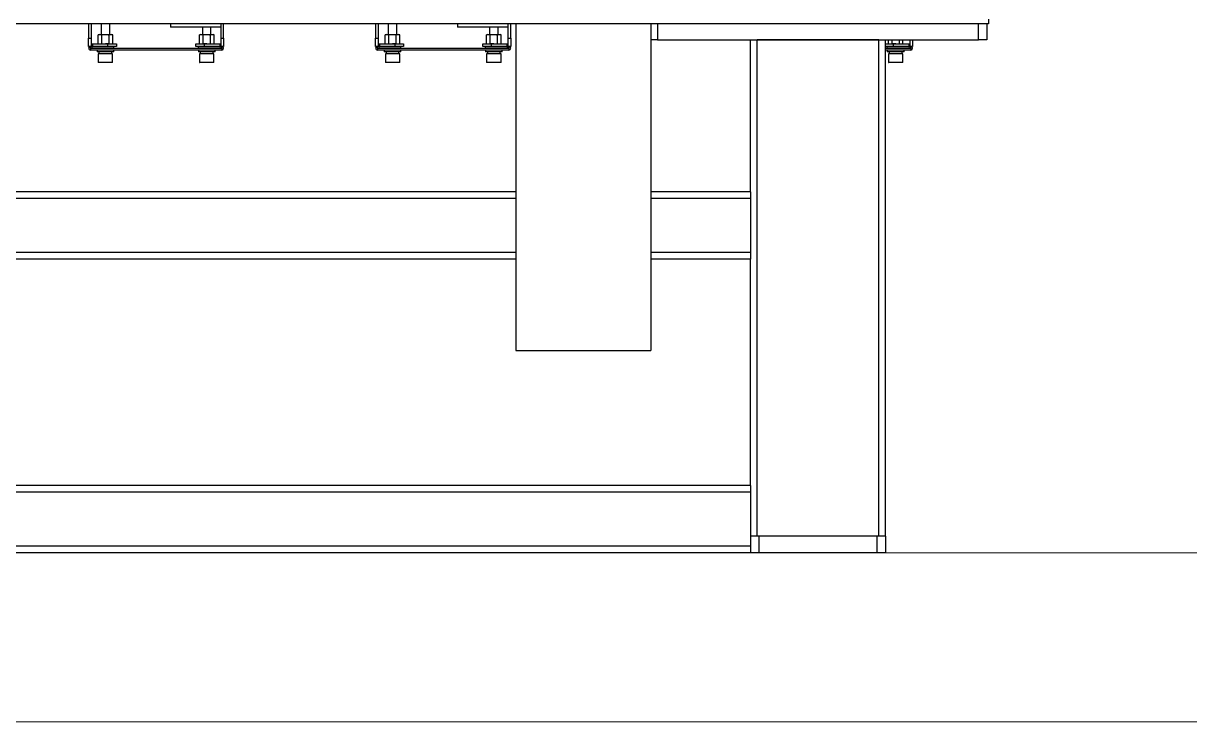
# Model space of a CAD drawing. Header units: millimetres. Extents: x 845401 to 948039, y 511594 to 550263.
# Drawn here: x 908956 to 909647, y 517561 to 517975 of the extents above; entities that cross this region are included whole.
import ezdxf

# ---------------------------------------------------------------- set-up
doc = ezdxf.new("R2010")
doc.units = ezdxf.units.MM
for name, pattern in [('ACAD_ISO02W100', [15, 12, -3]), ('CENTER', [0]), ('CENTER2', [28.575, 19.05, -3.175, 3.175, -3.175]), ('DASHED', [0.75, 0.5, -0.25])]:
    doc.linetypes.add(name, pattern=pattern)
for name, color, linetype, lineweight in [('A-剖-0.10mm.......SECT-L01', 255, 'Continuous', 18), ('中心线', 1, 'CENTER', 9), ('粗实线', 7, 'Continuous', 30)]:
    doc.layers.add(name, color=color, linetype=linetype, lineweight=lineweight)
doc.layers.add('虚线', color=4, linetype='ACAD_ISO02W100')

# ---------------------------------------------------------------- blocks, each defined once
blk = doc.blocks.new('M8LMDS')
at = {"layer": '中心线', "ltscale": 2.5}
for p, q in [((0, 9.69), (0, -9.69)), ((-9.69, 0), (9.69, 0))]:
    blk.add_line(p, q, dxfattribs=at)
at = {"layer": '虚线', "color": 2}
blk.add_lwpolyline([(-4.04, 7), (-8.08, 0), (-4.04, -7), (4.04, -7), (8.08, 0), (4.04, 7)], close=True, dxfattribs=at)
at = {"layer": '虚线', "color": 2, "ltscale": 10}
blk.add_circle((0, 0), 3.4, dxfattribs=at)
blk.add_arc((0, 0), 4, 0, 270, dxfattribs=at)
blk = doc.blocks.new('G$C99142C59')
at = {"layer": '中心线', "color": 1, "linetype": 'CENTER2', "ltscale": 5}
for p, q in [((0, -8), (0, 8)), ((-8, 0), (8, 0))]:
    blk.add_line(p, q, dxfattribs=at)
at = {"layer": '粗实线'}
blk.add_circle((0, 0), 4.5, dxfattribs=at)
blk.add_blockref('M8LMDS', (0, 0))
blk = doc.blocks.new('G$CC7797B18')
at = {"color": 0, "linetype": 'ByBlock', "lineweight": -2, "xscale": -1, "rotation": 270}
blk.add_blockref('G$C99142C59', (0, 0), dxfattribs=at)
blk = doc.blocks.new('A$C38D108FB')
at = {"layer": '粗实线'}
blk.add_lwpolyline([(0, 325), (30, 325), (30, 25), (0, 25)], close=True, dxfattribs=at)
at = {"layer": '虚线', "linetype": 'DASHED'}
blk.add_lwpolyline([(0, 323), (28, 323), (28, 27), (0, 27)], dxfattribs=at)
at = {"color": 0, "linetype": 'ByBlock', "lineweight": -2, "rotation": 90}
blk.add_blockref('G$CC7797B18', (15, 300), dxfattribs=at)
at = {"color": 0, "linetype": 'ByBlock', "lineweight": -2, "xscale": -1, "rotation": 90}
blk.add_blockref('G$CC7797B18', (15, 50), dxfattribs=at)
blk = doc.blocks.new('G$C50D05676')
at = {"color": 0, "linetype": 'ByBlock', "lineweight": -2, "xscale": -1, "rotation": 125.4638748238962}
blk.add_blockref('A$C38D108FB', (797.3, 219.58), dxfattribs=at)
blk = doc.blocks.new('A$C2ACC7D0F')
at = {"color": 7, "linetype": 'Continuous', "lineweight": 25}
for p, q in [((1192.5, 313.5), (7.5, 313.5)), ((659.5, 313.5), (659.5, 305)), ((661, 313.5), (661, 305)), ((667, 313.5), (667, 307.1)), ((672, 307.1), (672, 313.5)), ((708, 313.5), (708, 311.5)), ((738, 311.5), (708, 311.5)), ((727, 311.5), (727, 307.1)), ((732, 307.1), (732, 311.5)), ((738, 305), (738, 313.5)), ((739.5, 305), (739.5, 313.5)), ((829.5, 313.5), (829.5, 305)), ((831, 313.5), (831, 305)), ((837, 313.5), (837, 307.1)), ((842, 307.1), (842, 313.5)), ((878, 313.5), (878, 311.5)), ((908, 311.5), (878, 311.5)), ((897, 311.5), (897, 307.1)), ((902, 307.1), (902, 311.5)), ((908, 305), (908, 313.5)), ((909.5, 305), (909.5, 313.5)), ((912.5, 313.5), (912.5, 120)), ((992.5, 313.5), (992.5, 120)), ((1191.5, 313.5), (1191.5, 304)), ((1192.5, 316.24), (1192.5, 313.5)), ((659.5, 305), (661, 305)), ((659.5, 300), (659.5, 305)), ((661, 305), (661, 300)), ((665.76, 307.1), (665.18, 306.95)), ((665.18, 306.95), (666.26, 307.1)), ((665.18, 301.66), (665.18, 306.95)), ((665.76, 307.1), (666.26, 307.1)), ((666.26, 307.1), (667.34, 306.95)), ((666.26, 307.1), (669.5, 307.1)), ((667.34, 306.95), (669.5, 307.1)), ((667.34, 301.66), (667.34, 306.95)), ((669.5, 307.1), (672.74, 307.1)), ((671.66, 306.95), (672.74, 307.1)), ((671.66, 301.66), (671.66, 306.95)), ((672.74, 307.1), (673.81, 306.95)), ((672.74, 307.1), (673.24, 307.1)), ((673.81, 306.95), (673.24, 307.1)), ((673.81, 301.66), (673.81, 306.95)), ((725.76, 307.1), (725.18, 306.95)), ((725.18, 306.95), (726.26, 307.1)), ((725.18, 301.66), (725.18, 306.95)), ((725.76, 307.1), (726.26, 307.1)), ((726.26, 307.1), (727.34, 306.95)), ((726.26, 307.1), (729.5, 307.1)), ((727.34, 306.95), (729.5, 307.1)), ((727.34, 301.66), (727.34, 306.95)), ((729.5, 307.1), (732.74, 307.1)), ((731.66, 306.95), (732.74, 307.1)), ((731.66, 301.66), (731.66, 306.95)), ((732.74, 307.1), (733.81, 306.95)), ((732.74, 307.1), (733.24, 307.1)), ((733.81, 306.95), (733.24, 307.1)), ((733.81, 301.66), (733.81, 306.95)), ((738, 305), (739.5, 305)), ((738, 300), (738, 305)), ((739.5, 305), (739.5, 300)), ((829.5, 305), (831, 305)), ((829.5, 300), (829.5, 305)), ((831, 305), (831, 300)), ((835.76, 307.1), (835.18, 306.95)), ((835.18, 306.95), (836.26, 307.1)), ((835.18, 301.66), (835.18, 306.95)), ((835.76, 307.1), (836.26, 307.1)), ((836.26, 307.1), (837.34, 306.95)), ((836.26, 307.1), (839.5, 307.1)), ((837.34, 306.95), (839.5, 307.1)), ((837.34, 301.66), (837.34, 306.95)), ((839.5, 307.1), (842.74, 307.1)), ((841.66, 306.95), (842.74, 307.1)), ((841.66, 301.66), (841.66, 306.95)), ((842.74, 307.1), (843.81, 306.95)), ((842.74, 307.1), (843.24, 307.1)), ((843.81, 306.95), (843.24, 307.1)), ((843.81, 301.66), (843.81, 306.95)), ((895.76, 307.1), (895.18, 306.95)), ((895.18, 306.95), (896.26, 307.1)), ((895.18, 301.66), (895.18, 306.95)), ((895.76, 307.1), (896.26, 307.1)), ((896.26, 307.1), (897.34, 306.95)), ((896.26, 307.1), (899.5, 307.1)), ((897.34, 306.95), (899.5, 307.1)), ((897.34, 301.66), (897.34, 306.95)), ((899.5, 307.1), (902.74, 307.1)), ((901.66, 306.95), (902.74, 307.1)), ((901.66, 301.66), (901.66, 306.95)), ((902.74, 307.1), (903.81, 306.95)), ((902.74, 307.1), (903.24, 307.1)), ((903.81, 306.95), (903.24, 307.1)), ((903.81, 301.66), (903.81, 306.95)), ((908, 305), (909.5, 305)), ((908, 300), (908, 305)), ((909.5, 305), (909.5, 300)), ((996.5, 304), (992.5, 304)), ((996.5, 304), (1186.5, 304)), ((1051.5, 214), (1051.5, 304)), ((1055.5, 10), (1055.5, 304)), ((1127.5, 304), (1055.5, 304)), ((1127.5, 10), (1127.5, 304)), ((1131.5, 10), (1131.5, 304)), ((1133.18, 301.66), (1133.18, 304)), ((1135.34, 301.66), (1135.34, 304)), ((1139.66, 301.66), (1139.66, 304)), ((1141.81, 301.66), (1141.81, 304)), ((1146, 300), (1146, 304)), ((1147.5, 304), (1147.5, 300)), ((1191.5, 304), (1186.5, 304)), ((660.55, 300), (659.5, 300)), ((660.55, 299), (660.55, 300)), ((674.5, 300), (660.55, 300)), ((674.5, 299), (660.55, 299)), ((660.55, 298.9), (660.55, 297.9)), ((738.45, 298.9), (660.55, 298.9)), ((738.45, 297.9), (660.55, 297.9)), ((661.74, 301.5), (661.74, 300)), ((661.74, 301.5), (671, 301.5)), ((664.5, 297.9), (664.5, 296.9)), ((665.18, 301.66), (665.76, 301.5)), ((667, 299), (667, 298.9)), ((671, 300), (671, 301.5)), ((671, 301.5), (676, 301.5)), ((672, 298.9), (672, 299)), ((673.24, 301.5), (673.81, 301.66)), ((674.5, 299), (674.5, 300)), ((676, 300), (674.5, 300)), ((674.5, 296.9), (674.5, 297.9)), ((676, 301.5), (676, 300)), ((723, 300), (723, 301.5)), ((723, 301.5), (728, 301.5)), ((724.5, 300), (723, 300)), ((738.45, 300), (724.5, 300)), ((724.5, 299), (724.5, 300)), ((738.45, 299), (724.5, 299)), ((724.5, 297.9), (724.5, 296.9)), ((725.18, 301.66), (725.76, 301.5)), ((727, 299), (727, 298.9)), ((729.5, 301.5), (727.34, 301.66)), ((728, 301.5), (728, 300)), ((728, 301.5), (737.26, 301.5)), ((732, 298.9), (732, 299)), ((733.24, 301.5), (733.81, 301.66)), ((734.5, 296.9), (734.5, 297.9)), ((737.26, 301.5), (737.26, 300)), ((738.45, 299), (738.45, 300)), ((739.5, 300), (738.45, 300)), ((738.45, 298.9), (738.45, 297.9)), ((830.55, 300), (829.5, 300)), ((830.55, 299), (830.55, 300)), ((844.5, 300), (830.55, 300)), ((844.5, 299), (830.55, 299)), ((830.55, 298.9), (830.55, 297.9)), ((908.45, 298.9), (830.55, 298.9)), ((908.45, 297.9), (830.55, 297.9)), ((831.74, 301.5), (831.74, 300)), ((831.74, 301.5), (841, 301.5)), ((834.5, 297.9), (834.5, 296.9)), ((835.18, 301.66), (835.76, 301.5)), ((837, 299), (837, 298.9)), ((841, 300), (841, 301.5)), ((841, 301.5), (846, 301.5)), ((842, 298.9), (842, 299)), ((843.24, 301.5), (843.81, 301.66)), ((844.5, 299), (844.5, 300)), ((846, 300), (844.5, 300)), ((844.5, 296.9), (844.5, 297.9)), ((846, 301.5), (846, 300)), ((893, 300), (893, 301.5)), ((893, 301.5), (898, 301.5)), ((894.5, 300), (893, 300)), ((894.5, 299), (894.5, 300)), ((908.45, 300), (894.5, 300)), ((908.45, 299), (894.5, 299)), ((894.5, 297.9), (894.5, 296.9)), ((895.18, 301.66), (895.76, 301.5)), ((897, 299), (897, 298.9)), ((899.5, 301.5), (897.34, 301.66)), ((898, 301.5), (898, 300)), ((898, 301.5), (907.26, 301.5)), ((902, 298.9), (902, 299)), ((903.24, 301.5), (903.81, 301.66)), ((904.5, 296.9), (904.5, 297.9)), ((907.26, 301.5), (907.26, 300)), ((908.45, 299), (908.45, 300)), ((909.5, 300), (908.45, 300)), ((908.45, 298.9), (908.45, 297.9)), ((1131.5, 301.5), (1136, 301.5)), ((1132.5, 300), (1131.5, 300)), ((1146.45, 298.9), (1131.5, 298.9)), ((1146.45, 297.9), (1131.5, 297.9)), ((1146.45, 300), (1132.5, 300)), ((1132.5, 299), (1132.5, 300)), ((1146.45, 299), (1132.5, 299)), ((1132.5, 297.9), (1132.5, 296.9)), ((1133.18, 301.66), (1133.76, 301.5)), ((1135, 299), (1135, 298.9)), ((1137.5, 301.5), (1135.34, 301.66)), ((1136, 301.5), (1136, 300)), ((1136, 301.5), (1145.26, 301.5)), ((1140, 298.9), (1140, 299)), ((1141.24, 301.5), (1141.81, 301.66)), ((1142.5, 296.9), (1142.5, 297.9)), ((1145.26, 301.5), (1145.26, 300)), ((1146.45, 299), (1146.45, 300)), ((1147.5, 300), (1146.45, 300)), ((1146.45, 298.9), (1146.45, 297.9)), ((666.14, 296.9), (664.5, 296.9)), ((665.25, 295.6), (665.25, 290.7)), ((671.41, 295.6), (665.25, 295.6)), ((673.65, 290.6), (665.35, 290.6)), ((665.66, 296.9), (665.66, 295.6)), ((674.5, 296.9), (666.14, 296.9)), ((673.75, 295.6), (671.41, 295.6)), ((673.34, 295.6), (673.34, 296.9)), ((673.75, 290.7), (673.75, 295.6)), ((726.14, 296.9), (724.5, 296.9)), ((725.25, 295.6), (725.25, 290.7)), ((731.41, 295.6), (725.25, 295.6)), ((733.65, 290.6), (725.35, 290.6)), ((725.66, 296.9), (725.66, 295.6)), ((734.5, 296.9), (726.14, 296.9)), ((733.75, 295.6), (731.41, 295.6)), ((733.34, 295.6), (733.34, 296.9)), ((733.75, 290.7), (733.75, 295.6)), ((836.14, 296.9), (834.5, 296.9)), ((835.25, 295.6), (835.25, 290.7)), ((841.41, 295.6), (835.25, 295.6)), ((843.65, 290.6), (835.35, 290.6)), ((835.66, 296.9), (835.66, 295.6)), ((844.5, 296.9), (836.14, 296.9)), ((843.75, 295.6), (841.41, 295.6)), ((843.34, 295.6), (843.34, 296.9)), ((843.75, 290.7), (843.75, 295.6)), ((896.14, 296.9), (894.5, 296.9)), ((895.25, 295.6), (895.25, 290.7)), ((901.41, 295.6), (895.25, 295.6)), ((903.65, 290.6), (895.35, 290.6)), ((895.66, 296.9), (895.66, 295.6)), ((904.5, 296.9), (896.14, 296.9)), ((903.75, 295.6), (901.41, 295.6)), ((903.34, 295.6), (903.34, 296.9)), ((903.75, 290.7), (903.75, 295.6)), ((1134.14, 296.9), (1132.5, 296.9)), ((1133.25, 295.6), (1133.25, 290.7)), ((1139.41, 295.6), (1133.25, 295.6)), ((1141.65, 290.6), (1133.35, 290.6)), ((1133.66, 296.9), (1133.66, 295.6)), ((1142.5, 296.9), (1134.14, 296.9)), ((1141.75, 295.6), (1139.41, 295.6)), ((1141.34, 295.6), (1141.34, 296.9)), ((1141.75, 290.7), (1141.75, 295.6)), ((912.5, 214), (146.5, 214)), ((1051.5, 214), (992.5, 214)), ((1051.5, 214), (1051.5, 210)), ((1051.5, 210), (1051.5, 178)), ((912.5, 174), (146.5, 174)), ((1051.5, 174), (992.5, 174)), ((1051.5, 178), (1051.5, 174)), ((1051.5, 40), (1051.5, 174)), ((912.5, 120), (992.5, 120)), ((1051.5, 40), (146.5, 40)), ((1051.5, 36), (146.5, 36)), ((1051.5, 40), (1051.5, 36)), ((1051.5, 36), (1051.5, 4)), ((1055.5, 10), (1051.5, 10)), ((1127.5, 10), (1055.5, 10)), ((1056.5, 10), (1056.5, 0)), ((1126.5, 10), (1056.5, 10)), ((1126.5, 0), (1126.5, 10)), ((1131.5, 10), (1127.5, 10)), ((1131.5, 10), (1131.5, 0)), ((1051.5, 4), (146.5, 4)), ((1051.5, 0), (146.5, 0)), ((1051.5, 4), (1051.5, 0)), ((1056.5, 0), (1051.5, 0)), ((1126.5, 0), (1056.5, 0)), ((1131.5, 0), (1126.5, 0))]:
    blk.add_line(p, q, dxfattribs=at)
at = {"color": 8, "linetype": 'Continuous', "lineweight": 25}
for p, q in [((996.5, 313.5), (996.5, 304)), ((1186.5, 304), (1186.5, 313.5)), ((665.25, 290.7), (673.75, 290.7)), ((725.25, 290.7), (733.75, 290.7)), ((835.25, 290.7), (843.75, 290.7)), ((895.25, 290.7), (903.75, 290.7)), ((1133.25, 290.7), (1141.75, 290.7)), ((912.5, 210), (146.5, 210)), ((1051.5, 210), (992.5, 210)), ((912.5, 178), (146.5, 178)), ((1051.5, 178), (992.5, 178))]:
    blk.add_line(p, q, dxfattribs=at)
at = {"color": 7, "linetype": 'Continuous', "lineweight": 25}
for points in [[(661, 300.13), (661.3, 300.04), (661.74, 300)], [(737.26, 300), (737.7, 300.04), (738, 300.13)], [(831, 300.13), (831.3, 300.04), (831.74, 300)], [(907.26, 300), (907.7, 300.04), (908, 300.13)], [(1145.26, 300), (1145.7, 300.04), (1146, 300.13)]]:
    blk.add_lwpolyline(points, dxfattribs=at)
for centre, radius, start, end in [((660.55, 298.95), 1.05, 90, 270), ((660.55, 298.95), 0.05, 90, 270), ((661.74, 302.24), 0.737, 180, 270), ((737.26, 302.24), 0.737, 270, 0), ((738.45, 298.95), 1.05, 270, 90), ((738.45, 298.95), 0.05, 270, 90), ((830.55, 298.95), 1.05, 90, 270), ((830.55, 298.95), 0.05, 90, 270), ((831.74, 302.24), 0.737, 180, 270), ((907.26, 302.24), 0.737, 270, 0), ((908.45, 298.95), 1.05, 270, 90), ((908.45, 298.95), 0.05, 270, 90), ((1145.26, 302.24), 0.737, 270, 0), ((1146.45, 298.95), 1.05, 270, 90), ((1146.45, 298.95), 0.05, 270, 90), ((665.35, 290.7), 0.1, 180, 270), ((673.65, 290.7), 0.1, 270, 0), ((725.35, 290.7), 0.1, 180, 270), ((733.65, 290.7), 0.1, 270, 0), ((835.35, 290.7), 0.1, 180, 270), ((843.65, 290.7), 0.1, 270, 0), ((895.35, 290.7), 0.1, 180, 270), ((903.65, 290.7), 0.1, 270, 0), ((1133.35, 290.7), 0.1, 180, 270), ((1141.65, 290.7), 0.1, 270, 0)]:
    blk.add_arc(centre, radius, start, end, dxfattribs=at)
for points, knots in [([(669.5, 307.1), (670.06, 307.08), (670.78, 307.06), (671.5, 306.97), (671.66, 306.95)], [0, 0, 0, 0, 0.778777, 1, 1, 1, 1]), ([(729.5, 307.1), (730.06, 307.08), (730.78, 307.06), (731.5, 306.97), (731.66, 306.95)], [0, 0, 0, 0, 0.778777, 1, 1, 1, 1]), ([(839.5, 307.1), (840.06, 307.08), (840.78, 307.06), (841.5, 306.97), (841.66, 306.95)], [0, 0, 0, 0, 0.778777, 1, 1, 1, 1]), ([(899.5, 307.1), (900.06, 307.08), (900.78, 307.06), (901.5, 306.97), (901.66, 306.95)], [0, 0, 0, 0, 0.778777, 1, 1, 1, 1]), ([(671.66, 301.66), (671.5, 301.63), (670.78, 301.54), (670.06, 301.52), (669.5, 301.5)], [0, 0, 0, 0, 0.221223, 1, 1, 1, 1]), ([(841.66, 301.66), (841.5, 301.63), (840.78, 301.54), (840.06, 301.52), (839.5, 301.5)], [0, 0, 0, 0, 0.221223, 1, 1, 1, 1])]:
    blk.add_open_spline(points, degree=3, knots=knots, dxfattribs=at)

msp = doc.modelspace()

# ---------------------------------------------------------------- linework, layer by layer
at = {"layer": 'A-剖-0.10mm.......SECT-L01', "color": 5}
msp.add_lwpolyline([(928061.12, 517560.93), (897418.25, 517560.93), (897418.25, 517660.93), (928061.12, 517660.93)], close=True, dxfattribs=at)

# ---------------------------------------------------------------- block references
at = {"extrusion": (0, 0, -1), "zscale": -1}
msp.add_blockref('G$C50D05676', (-910435.12, 517924.33, -25.38), dxfattribs=at)
at = {"color": 6}
msp.add_blockref('A$C2ACC7D0F', (908335.13, 517660.92, -3.59), dxfattribs=at)

doc.saveas('drawing.dxf')
